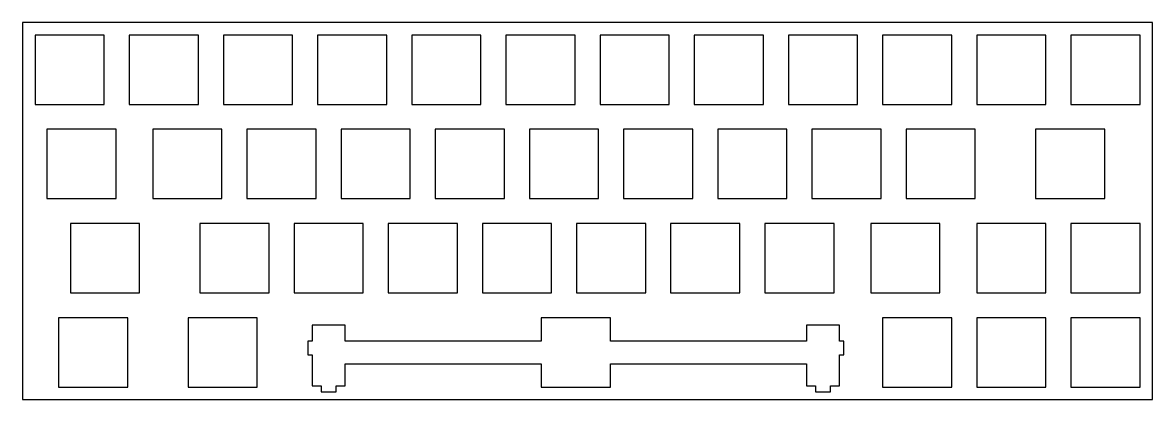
# Model space of a CAD drawing. Header units: millimetres. Extents: x 0 to 229, y 0 to 76.
import ezdxf

# ---------------------------------------------------------------- set-up
doc = ezdxf.new("R2010")
doc.units = ezdxf.units.MM
doc.layers.add('Layer1', color=7, linetype='CONTINUOUS')

msp = doc.modelspace()

# ---------------------------------------------------------------- linework, layer by layer
at = {"layer": 'Layer1'}
for points in [[(0, 0), (228.575, 0), (228.575, 76.175), (0, 76.175), (0, 0)], [(16.525, 73.65), (2.525, 73.65), (2.525, 59.65), (16.525, 59.65), (16.525, 73.65)], [(35.575, 73.65), (21.575, 73.65), (21.575, 59.65), (35.575, 59.65), (35.575, 73.65)], [(54.625, 73.65), (40.625, 73.65), (40.625, 59.65), (54.625, 59.65), (54.625, 73.65)], [(73.675, 73.65), (59.675, 73.65), (59.675, 59.65), (73.675, 59.65), (73.675, 73.65)], [(92.725, 73.65), (78.725, 73.65), (78.725, 59.65), (92.725, 59.65), (92.725, 73.65)], [(111.775, 73.65), (97.775, 73.65), (97.775, 59.65), (111.775, 59.65), (111.775, 73.65)], [(130.825, 73.65), (116.825, 73.65), (116.825, 59.65), (130.825, 59.65), (130.825, 73.65)], [(149.875, 73.65), (135.875, 73.65), (135.875, 59.65), (149.875, 59.65), (149.875, 73.65)], [(168.925, 73.65), (154.925, 73.65), (154.925, 59.65), (168.925, 59.65), (168.925, 73.65)], [(187.975, 73.65), (173.975, 73.65), (173.975, 59.65), (187.975, 59.65), (187.975, 73.65)], [(207.025, 73.65), (193.025, 73.65), (193.025, 59.65), (207.025, 59.65), (207.025, 73.65)], [(226.075, 73.65), (212.075, 73.65), (212.075, 59.65), (226.075, 59.65), (226.075, 73.65)], [(18.906, 54.6), (4.906, 54.6), (4.906, 40.6), (18.906, 40.6), (18.906, 54.6)], [(40.338, 54.6), (26.338, 54.6), (26.338, 40.6), (40.338, 40.6), (40.338, 54.6)], [(59.388, 54.6), (45.388, 54.6), (45.388, 40.6), (59.388, 40.6), (59.388, 54.6)], [(78.438, 54.6), (64.438, 54.6), (64.438, 40.6), (78.438, 40.6), (78.438, 54.6)], [(97.488, 54.6), (83.488, 54.6), (83.488, 40.6), (97.488, 40.6), (97.488, 54.6)], [(116.538, 54.6), (102.538, 54.6), (102.538, 40.6), (116.538, 40.6), (116.538, 54.6)], [(135.588, 54.6), (121.588, 54.6), (121.588, 40.6), (135.588, 40.6), (135.588, 54.6)], [(154.638, 54.6), (140.638, 54.6), (140.638, 40.6), (154.638, 40.6), (154.638, 54.6)], [(173.688, 54.6), (159.688, 54.6), (159.688, 40.6), (173.688, 40.6), (173.688, 54.6)], [(192.738, 54.6), (178.738, 54.6), (178.738, 40.6), (192.738, 40.6), (192.738, 54.6)], [(218.931, 54.6), (204.931, 54.6), (204.931, 40.6), (218.931, 40.6), (218.931, 54.6)], [(23.669, 35.55), (9.669, 35.55), (9.669, 21.55), (23.669, 21.55), (23.669, 35.55)], [(49.863, 35.55), (35.863, 35.55), (35.863, 21.55), (49.863, 21.55), (49.863, 35.55)], [(68.913, 35.55), (54.913, 35.55), (54.913, 21.55), (68.913, 21.55), (68.913, 35.55)], [(87.963, 35.55), (73.963, 35.55), (73.963, 21.55), (87.963, 21.55), (87.963, 35.55)], [(107.013, 35.55), (93.013, 35.55), (93.013, 21.55), (107.013, 21.55), (107.013, 35.55)], [(126.063, 35.55), (112.063, 35.55), (112.063, 21.55), (126.063, 21.55), (126.063, 35.55)], [(145.113, 35.55), (131.113, 35.55), (131.113, 21.55), (145.113, 21.55), (145.113, 35.55)], [(164.163, 35.55), (150.163, 35.55), (150.163, 21.55), (164.163, 21.55), (164.163, 35.55)], [(185.594, 35.55), (171.594, 35.55), (171.594, 21.55), (185.594, 21.55), (185.594, 35.55)], [(207.025, 35.55), (193.025, 35.55), (193.025, 21.55), (207.025, 21.55), (207.025, 35.55)], [(226.075, 35.55), (212.075, 35.55), (212.075, 21.55), (226.075, 21.55), (226.075, 35.55)], [(21.288, 16.5), (7.288, 16.5), (7.288, 2.5), (21.288, 2.5), (21.288, 16.5)], [(47.481, 16.5), (33.481, 16.5), (33.481, 2.5), (47.481, 2.5), (47.481, 16.5)], [(63.419, 2.73), (65.244, 2.73), (65.244, 7.2), (104.919, 7.2), (104.919, 2.5), (118.919, 2.5), (118.919, 7.2), (158.594, 7.2), (158.594, 2.73), (160.419, 2.73), (160.419, 1.53), (163.419, 1.53), (163.419, 2.73), (165.244, 2.73), (165.244, 9), (166.144, 9), (166.144, 11.8), (165.244, 11.8), (165.244, 15.03), (158.594, 15.03), (158.594, 11.8), (118.919, 11.8), (118.919, 16.5), (104.919, 16.5), (104.919, 11.8), (65.244, 11.8), (65.244, 15.03), (58.594, 15.03), (58.594, 11.8), (57.694, 11.8), (57.694, 9), (58.594, 9), (58.594, 2.73), (60.419, 2.73), (60.419, 1.53), (63.419, 1.53), (63.419, 2.73)], [(187.975, 16.5), (173.975, 16.5), (173.975, 2.5), (187.975, 2.5), (187.975, 16.5)], [(207.025, 16.5), (193.025, 16.5), (193.025, 2.5), (207.025, 2.5), (207.025, 16.5)], [(226.075, 16.5), (212.075, 16.5), (212.075, 2.5), (226.075, 2.5), (226.075, 16.5)]]:
    msp.add_lwpolyline(points, close=True, dxfattribs=at)

doc.saveas('drawing.dxf')
